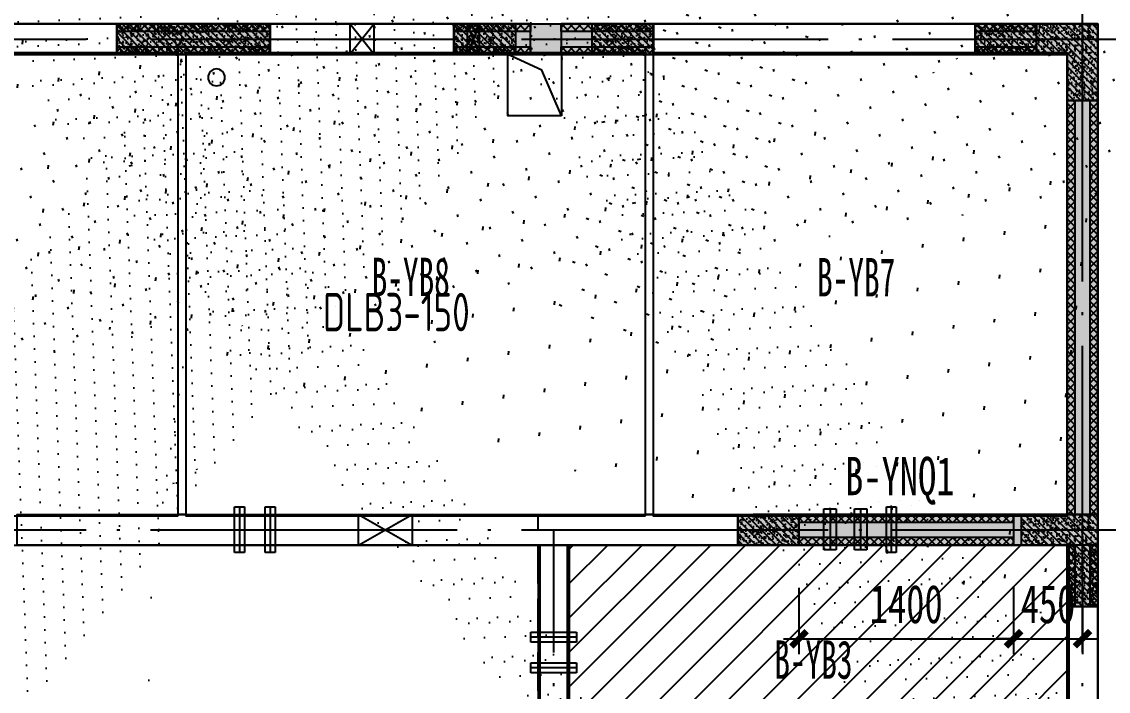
# Model space of a CAD drawing. Extents: x -3200781797 to -8106663, y 494714 to 1244925.
# Drawn here: x -8135821 to -8128733, y 773716 to 778082 of the extents above; entities that cross this region are included whole.
import ezdxf
from ezdxf.enums import TextEntityAlignment as Align
from ezdxf.xclip import XClip

# ---------------------------------------------------------------- set-up
doc = ezdxf.new("R2010")
doc.units = 0
doc.header["$LTSCALE"] = 1000
doc.header["$MEASUREMENT"] = 0
doc.header["$XCLIPFRAME"] = 0
for name, pattern in [('125-墙体$0$CENTER2', [1.125, 0.75, -0.125, 0.125, -0.125]), ('125-墙体$0$CONTINOUS', [0]), ('3#-轴线$0$DOTE', [2.42, 2, -0.2, 0.02, -0.2]), ('3#4#5#$0$DASH', [0.35, 0.25, -0.1]), ('3#4#5#模板$0$DASH', [0.35, 0.25, -0.1]), ('DASH', [0.35, 0.25, -0.1])]:
    doc.linetypes.add(name, pattern=pattern)
doc.layers.get('Defpoints').update_dxf_attribs({"color": 30, "linetype": 'DASH'})
for name, color, linetype in [('125-墙体$0$DUCT-排烟中心线', 5, '125-墙体$0$CENTER2'), ('125-墙体$0$DUCT-排烟管', 2, 'Continuous'), ('125-墙体$0$DUCT-送风中心线', 5, '125-墙体$0$CENTER2'), ('125-墙体$0$DUCT-送风管', 4, 'Continuous'), ('125-墙体$0$S-SLAB-HOLE', 5, 'Continuous'), ('125-墙体$0$S-WALL', 40, 'Continuous'), ('125-墙体$0$S-WALL-BEAM', 120, 'Continuous'), ('125-墙体$0$S-WALL-COLU', 252, '125-墙体$0$CONTINOUS'), ('125-墙体$0$S-WALL-COLU-HATC', 16, 'Continuous'), ('125-墙体$0$S-WALL-HATC', 253, 'Continuous'), ('125-墙体$0$提结构条件', 7, 'Continuous'), ('125-墙体$0$暖-首层和标准层暖通套管_TZ$0$H-暖洞-剪力墙', 6, 'Continuous'), ('125-墙体$0$暖-首层和标准层暖通套管_TZ$0$H-暖洞-穿梁', 3, 'Continuous'), ('3#-轴线$0$A-ANNO-DOTE', 10, '3#-轴线$0$DOTE'), ('3#4#5#$0$DIM', 3, 'Continuous'), ('3#4#5#$0$PC-SLAB', 6, '3#4#5#$0$DASH'), ('3#4#5#$0$S-ANNO-TEXT', 7, 'Continuous'), ('3#4#5#$0$S-PC-FQ', 4, 'Continuous'), ('3#4#5#$0$S-PC-FQ-NYQ', 4, 'Continuous'), ('3#4#5#$0$S-PC-FQ-WYQ', 4, 'Continuous'), ('3#4#5#$0$S-PC-SLAB', 6, 'Continuous'), ('3#4#5#$0$S-WALL-HATC', 253, 'Continuous'), ('3#4#5#$0$可计入现浇段', 60, 'Continuous'), ('3#4#5#模板$0$S-SLAB-TEXT', 120, 'Continuous')]:
    doc.layers.add(name, color=color, linetype=linetype)
doc.styles.add('3#4#5#$0$外部参照 1$0$宋体', font='', dxfattribs={"width": 0.8})
doc.styles.add('3#4#5#$0$宋体', font='', dxfattribs={"width": 0.8})
doc.styles.add('3#4#5#$0$楷体', font='', dxfattribs={"width": 0.7})
doc.styles.add('3#4#5#模板$0$TSSD_Rein', font='tssdeng.shx', dxfattribs={"width": 0.7, "bigfont": 'hztxt.shx'})
doc.styles.get('3#4#5#$0$外部参照 1$0$宋体').set_extended_font_data('SimSun')
doc.styles.get('3#4#5#$0$宋体').set_extended_font_data('SimSun')
doc.styles.get('3#4#5#$0$楷体').set_extended_font_data('KaiTi_GB2312')
doc.dimstyles.new('3#4#5#$0$TSSD_100_100', dxfattribs={"dimtxt": 250, "dimasz": 100, "dimexe": 100, "dimexo": 250, "dimgap": 100, "dimtad": 1, "dimdec": 0, "dimzin": 0, "dimdsep": 46, "dimtxsty": '3#4#5#$0$楷体', "dimblk": '3#4#5#$0$_ArchTick', "dimcen": 0, "dimdle": 100, "dimclrt": 7, "dimadec": 0, "dimazin": 0, "dimtfac": 1, "dimtdec": 0, "dimtix": 1, "dimtmove": 2, "dimatfit": 3, "dimfxl": 1, "dimtolj": 1, "dimtzin": 0, "dimarcsym": 0})

# ---------------------------------------------------------------- blocks, each defined once
blk = doc.blocks.new('3#4#5#模板$0$banhou-1')
at = {"layer": '3#4#5#模板$0$S-SLAB-TEXT', "style": '3#4#5#模板$0$TSSD_Rein', "width": 0.7}
blk.add_text('DLB3-150', height=250, dxfattribs=at).set_placement((97606.4, 30506.8), align=Align.BOTTOM_LEFT)
blk = doc.blocks.new('3#4#5#模板$0$A$C4139bdaf')
h = blk.add_hatch()
h.set_pattern_fill('ANSI31', color=251, scale=100)
h.set_pattern_definition([(45, (-7702.69, -122600), (-112.2532, 112.2532), [])])
h.paths.add_polyline_path([(41800, 400), (38550, 400), (38550, 3600), (41800, 3600)])
at = {"linetype": '3#4#5#模板$0$DASH'}
for points in [[(42000, 200), (38350, 200), (38350, 3800), (42000, 3800)], [(41800, 400), (38550, 400), (38550, 3600), (41800, 3600)]]:
    blk.add_lwpolyline(points, close=True, dxfattribs=at)
blk = doc.blocks.new('3#4#5#$0$B-YWQ15')
at = {"layer": '3#4#5#$0$S-PC-FQ-WYQ'}
h = blk.add_hatch(dxfattribs=at)
h.set_pattern_fill('ANSI37', color=256, scale=12, angle=90)
h.set_pattern_definition([(135, (-970766.46, 834939.808), (-26.9407684, -26.9407684), []), (225, (-970766.46, 834939.808), (26.9407684, -26.9407684), [])])
h.paths.add_polyline_path([(-108963.8, 319088.3), (-108913.8, 319088.3), (-108914, 321788.4), (-108964, 321788.4)])
h = blk.add_hatch(dxfattribs=at)
h.set_pattern_fill('ANSI37', color=256, scale=12, angle=90)
h.set_pattern_definition([(135, (-970616.46, 834939.808), (-26.9407684, -26.9407684), []), (225, (-970616.46, 834939.808), (26.9407684, -26.9407684), [])])
h.paths.add_polyline_path([(-108813.8, 319088.3), (-108763.8, 319088.3), (-108764, 321788.4), (-108814, 321788.4)])
for points in [[(-108963.8, 319088.3), (-108913.8, 319088.3), (-108914, 321788.4), (-108964, 321788.4)], [(-108964, 321788.4), (-108764, 321788.4), (-108763.8, 319088.3), (-108963.8, 319088.3)], [(-108813.8, 319088.3), (-108763.8, 319088.3), (-108764, 321788.4), (-108814, 321788.4)]]:
    blk.add_lwpolyline(points, close=True, dxfattribs=at)
blk = doc.blocks.new('3#4#5#$0$B-YWQ7')
at = {"layer": '3#4#5#$0$S-PC-FQ'}
h = blk.add_hatch(dxfattribs=at)
h.set_pattern_fill('HONEY', color=6, scale=100)
h.set_pattern_definition([(0, (-2908947.837, 574047.362), (18.75, 10.8253175), [12.5, -25]), (120, (-2908947.837, 574047.362), (-18.74999996, 10.82531757), [12.5, -25]), (60, (-2908947.837, 574047.362), (4e-08, 21.65063507), [-25, 12.5])])
h.paths.add_polyline_path([(-147955.8, 325388.4), (-147855.8, 325388.4), (-147856, 324388.4), (-147956, 324388.4)])
at = {"layer": '3#4#5#$0$S-PC-FQ-WYQ'}
h = blk.add_hatch(dxfattribs=at)
h.set_pattern_fill('ANSI37', color=256, scale=12, angle=90)
h.set_pattern_definition([(135, (-1009808.17, 839489.796), (-26.9407684, -26.9407684), []), (225, (-1009808.17, 839489.796), (26.9407684, -26.9407684), [])])
h.paths.add_polyline_path([(-148006, 326088.4), (-147956, 326088.4), (-147955.8, 326488.4), (-148005.8, 326488.4)])
h = blk.add_hatch(dxfattribs=at)
h.set_pattern_fill('ANSI37', color=256, scale=12, angle=90)
h.set_pattern_definition([(135, (-1009658.17, 839489.796), (-26.9407684, -26.9407684), []), (225, (-1009658.17, 839489.796), (26.9407684, -26.9407684), [])])
h.paths.add_polyline_path([(-147856, 326088.4), (-147806, 326088.4), (-147805.8, 326488.4), (-147855.8, 326488.4)])
h = blk.add_hatch(dxfattribs=at)
h.set_pattern_fill('ANSI37', color=256, scale=12, angle=90)
h.set_pattern_definition([(135, (-1009808.172, 838539.798), (-26.9407684, -26.9407684), []), (225, (-1009808.172, 838539.798), (26.9407684, -26.9407684), [])])
h.paths.add_polyline_path([(-148005.8, 324388.4), (-147955.8, 324388.4), (-147955.8, 325388.4), (-148005.8, 325388.4)])
h = blk.add_hatch(dxfattribs=at)
h.set_pattern_fill('ANSI37', color=256, scale=12, angle=90)
h.set_pattern_definition([(135, (-1009658.172, 838539.798), (-26.9407684, -26.9407684), []), (225, (-1009658.172, 838539.798), (26.9407684, -26.9407684), [])])
h.paths.add_polyline_path([(-147855.8, 324388.4), (-147805.8, 324388.4), (-147805.8, 325388.4), (-147855.8, 325388.4)])
h = blk.add_hatch(dxfattribs=at)
h.set_pattern_fill('ANSI37', color=256, scale=12, angle=90)
h.set_pattern_definition([(135, (-1009808.04, 836589.806), (-26.9407684, -26.9407684), []), (225, (-1009808.04, 836589.806), (26.9407684, -26.9407684), [])])
h.paths.add_polyline_path([(-148005.9, 322088.4), (-147955.9, 322088.4), (-147955.6, 323688.4), (-148005.6, 323688.4)])
h = blk.add_hatch(dxfattribs=at)
h.set_pattern_fill('ANSI37', color=256, scale=12, angle=90)
h.set_pattern_definition([(135, (-1009658.04, 836589.806), (-26.9407684, -26.9407684), []), (225, (-1009658.04, 836589.806), (26.9407684, -26.9407684), [])])
h.paths.add_polyline_path([(-147855.9, 322088.4), (-147805.9, 322088.4), (-147805.6, 323688.4), (-147855.6, 323688.4)])
at = {"layer": '3#4#5#$0$S-PC-FQ', "color": 6}
blk.add_lwpolyline([(-147955.8, 325388.4), (-147855.8, 325388.4), (-147855.9, 324388.4), (-147955.9, 324388.4)], close=True, dxfattribs=at)
at = {"layer": '3#4#5#$0$S-PC-FQ-WYQ'}
for points in [[(-148006, 326088.4), (-147956, 326088.4), (-147955.8, 326488.4), (-148005.8, 326488.4)], [(-148005.8, 326488.4), (-147805.8, 326488.4), (-147806, 326088.4), (-148006, 326088.4)], [(-147856, 326088.4), (-147806, 326088.4), (-147805.8, 326488.4), (-147855.8, 326488.4)], [(-148006, 326088.4), (-147805.8, 326088.4), (-147805.8, 325388.4), (-148006, 325388.4)], [(-148005.8, 324388.4), (-147955.8, 324388.4), (-147955.8, 325388.4), (-148005.8, 325388.4)], [(-148005.8, 325388.4), (-147805.8, 325388.4), (-147805.8, 324388.4), (-148005.8, 324388.4)], [(-147855.8, 324388.4), (-147805.8, 324388.4), (-147805.8, 325388.4), (-147855.8, 325388.4)], [(-148006, 324388.4), (-147805.8, 324388.4), (-147805.6, 323688.4), (-148005.9, 323688.4)], [(-148005.9, 322088.4), (-147955.9, 322088.4), (-147955.6, 323688.4), (-148005.6, 323688.4)], [(-148005.6, 323688.4), (-147805.6, 323688.4), (-147805.9, 322088.4), (-148005.9, 322088.4)], [(-147855.9, 322088.4), (-147805.9, 322088.4), (-147805.6, 323688.4), (-147855.6, 323688.4)]]:
    blk.add_lwpolyline(points, close=True, dxfattribs=at)
blk = doc.blocks.new('3#4#5#$0$B-YWQ1')
at = {"layer": '3#4#5#$0$S-PC-FQ-WYQ'}
h = blk.add_hatch(dxfattribs=at)
h.set_pattern_fill('ANSI37', color=256, scale=12, angle=180)
h.set_pattern_definition([(225, (-660807.175, -531964.03), (26.9407684, -26.9407684), []), (315, (-660807.175, -531964.03), (26.9407684, 26.9407684), [])])
h.paths.add_polyline_path([(-147205.8, 329838.4), (-147205.8, 329888.4), (-147605.8, 329888.4), (-147605.8, 329838.4)])
h = blk.add_hatch(dxfattribs=at)
h.set_pattern_fill('ANSI37', color=256, scale=12, angle=180)
h.set_pattern_definition([(225, (-658107.177, -531964.03), (26.9407684, -26.9407684), []), (315, (-658107.177, -531964.03), (26.9407684, 26.9407684), [])])
h.paths.add_polyline_path([(-144505.8, 329838.4), (-144505.8, 329888.4), (-145105.8, 329888.4), (-145105.8, 329838.4)])
h = blk.add_hatch(dxfattribs=at)
h.set_pattern_fill('ANSI37', color=256, scale=12, angle=180)
h.set_pattern_definition([(225, (-660807.175, -532114.03), (26.9407684, -26.9407684), []), (315, (-660807.175, -532114.03), (26.9407684, 26.9407684), [])])
h.paths.add_polyline_path([(-147205.8, 329688.4), (-147205.8, 329738.4), (-147605.8, 329738.4), (-147605.8, 329688.4)])
h = blk.add_hatch(dxfattribs=at)
h.set_pattern_fill('ANSI37', color=256, scale=12, angle=180)
h.set_pattern_definition([(225, (-658107.177, -532114.03), (26.9407684, -26.9407684), []), (315, (-658107.177, -532114.03), (26.9407684, 26.9407684), [])])
h.paths.add_polyline_path([(-144505.8, 329688.4), (-144505.8, 329738.4), (-145105.8, 329738.4), (-145105.8, 329688.4)])
for points in [[(-147205.8, 329838.4), (-147205.8, 329888.4), (-147605.8, 329888.4), (-147605.8, 329838.4)], [(-147605.8, 329688.4), (-147605.8, 329888.4), (-147205.8, 329888.4), (-147205.8, 329688.4)], [(-147205.8, 329888.4), (-145105.8, 329888.4), (-145105.8, 329688.4), (-147205.8, 329688.4)], [(-144505.8, 329838.4), (-144505.8, 329888.4), (-145105.8, 329888.4), (-145105.8, 329838.4)], [(-145105.8, 329688.4), (-145105.8, 329888.4), (-144505.8, 329888.4), (-144505.8, 329688.4)], [(-147205.8, 329688.4), (-147205.8, 329738.4), (-147605.8, 329738.4), (-147605.8, 329688.4)], [(-144505.8, 329688.4), (-144505.8, 329738.4), (-145105.8, 329738.4), (-145105.8, 329688.4)]]:
    blk.add_lwpolyline(points, close=True, dxfattribs=at)
blk = doc.blocks.new('3#4#5#$0$B-YWQ2')
at = {"layer": '3#4#5#$0$S-PC-FQ-WYQ'}
h = blk.add_hatch(dxfattribs=at)
h.set_pattern_fill('ANSI37', color=256, scale=12, angle=180)
h.set_pattern_definition([(225, (-657507.18, -531964.03), (26.9407684, -26.9407684), []), (315, (-657507.18, -531964.03), (26.9407684, 26.9407684), [])])
h.paths.add_polyline_path([(-143805.8, 329838.4), (-143805.8, 329888.4), (-144305.8, 329888.4), (-144305.8, 329838.4)])
h = blk.add_hatch(dxfattribs=at)
h.set_pattern_fill('ANSI37', color=256, scale=12, angle=180)
h.set_pattern_definition([(225, (-655807.177, -531964.03), (26.9407684, -26.9407684), []), (315, (-655807.177, -531964.03), (26.9407684, 26.9407684), [])])
h.paths.add_polyline_path([(-141605.8, 329838.4), (-141605.8, 329888.4), (-142605.8, 329888.4), (-142605.8, 329838.4)])
h = blk.add_hatch(dxfattribs=at)
h.set_pattern_fill('ANSI37', color=256, scale=12, angle=180)
h.set_pattern_definition([(225, (-653107.182, -531964.03), (26.9407684, -26.9407684), []), (315, (-653107.182, -531964.03), (26.9407684, 26.9407684), [])])
h.paths.add_polyline_path([(-139605.8, 329838.4), (-139605.8, 329888.4), (-140105.8, 329888.4), (-140105.8, 329838.4)])
h = blk.add_hatch(dxfattribs=at)
h.set_pattern_fill('ANSI37', color=256, scale=12, angle=180)
h.set_pattern_definition([(225, (-657507.18, -532114.03), (26.9407684, -26.9407684), []), (315, (-657507.18, -532114.03), (26.9407684, 26.9407684), [])])
h.paths.add_polyline_path([(-143805.8, 329688.4), (-143805.8, 329738.4), (-144305.8, 329738.4), (-144305.8, 329688.4)])
h = blk.add_hatch(dxfattribs=at)
h.set_pattern_fill('ANSI37', color=256, scale=12, angle=180)
h.set_pattern_definition([(225, (-655807.177, -532114.03), (26.9407684, -26.9407684), []), (315, (-655807.177, -532114.03), (26.9407684, 26.9407684), [])])
h.paths.add_polyline_path([(-141605.8, 329688.4), (-141605.8, 329738.4), (-142605.8, 329738.4), (-142605.8, 329688.4)])
h = blk.add_hatch(dxfattribs=at)
h.set_pattern_fill('ANSI37', color=256, scale=12, angle=180)
h.set_pattern_definition([(225, (-653107.182, -532114.03), (26.9407684, -26.9407684), []), (315, (-653107.182, -532114.03), (26.9407684, 26.9407684), [])])
h.paths.add_polyline_path([(-139605.8, 329688.4), (-139605.8, 329738.4), (-140105.8, 329738.4), (-140105.8, 329688.4)])
for points in [[(-143805.8, 329838.4), (-143805.8, 329888.4), (-144305.8, 329888.4), (-144305.8, 329838.4)], [(-144305.8, 329688.4), (-144305.8, 329888.4), (-143805.8, 329888.4), (-143805.8, 329688.4)], [(-143805.8, 329888.4), (-142605.8, 329888.4), (-142605.8, 329688.4), (-143805.8, 329688.4)], [(-141605.8, 329838.4), (-141605.8, 329888.4), (-142605.8, 329888.4), (-142605.8, 329838.4)], [(-142605.8, 329688.4), (-142605.8, 329888.4), (-141605.8, 329888.4), (-141605.8, 329688.4)], [(-141605.8, 329888.4), (-140105.8, 329888.4), (-140105.8, 329688.4), (-141605.8, 329688.4)], [(-139605.8, 329838.4), (-139605.8, 329888.4), (-140105.8, 329888.4), (-140105.8, 329838.4)], [(-140105.8, 329688.4), (-140105.8, 329888.4), (-139605.8, 329888.4), (-139605.8, 329688.4)], [(-143805.8, 329688.4), (-143805.8, 329738.4), (-144305.8, 329738.4), (-144305.8, 329688.4)], [(-141605.8, 329688.4), (-141605.8, 329738.4), (-142605.8, 329738.4), (-142605.8, 329688.4)], [(-139605.8, 329688.4), (-139605.8, 329738.4), (-140105.8, 329738.4), (-140105.8, 329688.4)]]:
    blk.add_lwpolyline(points, close=True, dxfattribs=at)
blk = doc.blocks.new('3#4#5#$0$_ArchTick')
at = {"color": 0, "linetype": 'ByBlock', "const_width": 0.4}
blk.add_lwpolyline([(-0.5, -0.5), (0.5, 0.5)], dxfattribs=at)
blk = doc.blocks.new('*D3510')
at = {"layer": '3#4#5#$0$DIM', "color": 0, "lineweight": -2, "transparency": 16777216}
for p, q in [((40049.5, -3679.6), (40049.5, -4111.3)), ((41449.5, -3667.7), (41449.5, -4111.3)), ((39949.5, -4011.3), (41549.5, -4011.3))]:
    blk.add_line(p, q, dxfattribs=at)
at = {"layer": 'Defpoints', "color": 0, "transparency": 16777216}
for p in [(40049.5, -3429.6), (41449.5, -3417.7), (41449.5, -4011.3)]:
    blk.add_point(p, dxfattribs=at)
at = {"layer": '3#4#5#$0$DIM', "color": 0, "lineweight": -2, "transparency": 16777216, "xscale": 100, "yscale": 100, "zscale": 100}
for p, rotation in [((40049.5, -4011.3), 180.0001082491602), ((41449.5, -4011.3), 0.0001082491601954462)]:
    blk.add_blockref('3#4#5#$0$_ArchTick', p, dxfattribs=dict(at, rotation=rotation))
at = {"layer": '3#4#5#$0$DIM', "color": 7, "transparency": 16777216, "insert": (40749.5, -3786.3), "char_height": 250, "attachment_point": 5, "rotation": 0.00011, "style": '3#4#5#$0$楷体'}
blk.add_mtext('\\A1;1400', dxfattribs=at)
blk = doc.blocks.new('3#4#5#$0$B-YNQ1')
at = {"layer": '3#4#5#$0$S-PC-FQ-WYQ'}
h = blk.add_hatch(dxfattribs=at)
h.set_pattern_fill('ANSI37', color=256, scale=12, angle=180)
h.set_pattern_definition([(225, (-660607.18, -535164.026), (26.9407684, -26.9407684), []), (315, (-660607.18, -535164.026), (26.9407684, 26.9407684), [])])
h.paths.add_polyline_path([(-146055.7, 326638.4), (-146055.7, 326688.4), (-147455.8, 326688.4), (-147455.8, 326638.4)])
h = blk.add_hatch(dxfattribs=at)
h.set_pattern_fill('ANSI37', color=256, scale=12, angle=180)
h.set_pattern_definition([(225, (-660607.18, -535314.026), (26.9407684, -26.9407684), []), (315, (-660607.18, -535314.026), (26.9407684, 26.9407684), [])])
h.paths.add_polyline_path([(-146055.7, 326488.4), (-146055.7, 326538.4), (-147455.8, 326538.4), (-147455.8, 326488.4)])
for points in [[(-146055.7, 326638.4), (-146055.7, 326688.4), (-147455.8, 326688.4), (-147455.8, 326638.4)], [(-147455.8, 326488.4), (-147455.8, 326688.4), (-146055.7, 326688.4), (-146055.7, 326488.4)], [(-146055.7, 326488.4), (-146055.7, 326538.4), (-147455.8, 326538.4), (-147455.8, 326488.4)]]:
    blk.add_lwpolyline(points, close=True, dxfattribs=at)
blk = doc.blocks.new('*D3517')
at = {"layer": '3#4#5#$0$DIM', "color": 0, "lineweight": -2, "transparency": 16777216}
for p, q in [((41449.5, -3678.8), (41449.5, -4111.3)), ((41899.5, -3679), (41899.5, -4111.3)), ((41449.5, -4011.3), (41349.5, -4011.3)), ((41449.5, -4011.3), (41899.5, -4011.3)), ((41899.5, -4011.3), (41999.5, -4011.3))]:
    blk.add_line(p, q, dxfattribs=at)
at = {"layer": 'Defpoints', "color": 0, "transparency": 16777216}
for p in [(41449.5, -3428.8), (41899.5, -3429), (41899.5, -4011.3)]:
    blk.add_point(p, dxfattribs=at)
at = {"layer": '3#4#5#$0$DIM', "color": 0, "lineweight": -2, "transparency": 16777216, "xscale": 100, "yscale": 100, "zscale": 100}
blk.add_blockref('3#4#5#$0$_ArchTick', (41449.5, -4011.3), dxfattribs=at)
at = {"layer": '3#4#5#$0$DIM', "color": 0, "lineweight": -2, "transparency": 16777216, "xscale": 100, "yscale": 100, "zscale": 100, "rotation": 180}
blk.add_blockref('3#4#5#$0$_ArchTick', (41899.5, -4011.3), dxfattribs=at)
at = {"layer": '3#4#5#$0$DIM', "color": 7, "transparency": 16777216, "insert": (41674.5, -3786.3), "char_height": 250, "attachment_point": 5, "style": '3#4#5#$0$楷体'}
blk.add_mtext('\\A1;450', dxfattribs=at)
blk = doc.blocks.new('3#4#5#$0$ban111')
at = {"layer": '3#4#5#$0$S-WALL-HATC', "ltscale": 100}
h = blk.add_hatch(dxfattribs=at)
h.set_pattern_fill('AR-CONC', color=256, scale=25, angle=-360, style=0)
h.set_pattern_definition([(50, (-2021084971.69, 37341211722.8), (179.3150456502, -15.68803374565), [18.75, -206.25]), (355, (-2021084971.69, 37341211722.8), (-34.68783340325, 188.048033425), [15, -165]), (100.4514, (-2021084956.75, 37341211721.5), (144.6273454285, 172.3598855152), [15.9350475, -175.285528]), (46.1842, (-2021084971.69, 37341211772.8), (266.8102621564, -41.3797535823), [28.125, -309.375]), (96.6356, (-2021084949.45, 37341211769.35), (233.6656763872, 243.5294677251), [23.902572, -262.92825]), (351.1842, (-2021084971.7, 37341211772.8), (233.6654862834, 243.5296502313), [22.5, -247.5]), (21, (-2021084946.69, 37341211760.3), (149.2267630296, -100.65472266633), [18.75, -206.25]), (326, (-2021084946.69, 37341211760.3), (60.8288329804, 181.2875112617), [15, -165]), (71.4514, (-2021084934.25, 37341211751.92), (210.0556571454, 80.6326241775), [15.9350475, -175.285528]), (37.5, (-2021084971.69, 37341211722.8), (3.03996382932, 83.22346345783), [0, -163, 0, -167.5, 0, -165.625]), (7.5, (-2021084971.69, 37341211722.8), (65.76738436054, 98.6029279706), [0, -95.5, 0, -159.25, 0, -63.125]), (327.5, (-2021085027.44, 37341211722.8), (133.4556090431, -5.6387179336), [0, -62.5, 0, -195, 0, -258.75]), (317.5, (-2021085052.44, 37341211722.8), (145.7965423356, 25.02624558308), [0, -81.25, 0, -129.5, 0, -183.75])])
h.paths.add_polyline_path([(-229032, 409975), (-228982, 409975), (-228982, 412975), (-229032, 412975)])
h = blk.add_hatch(dxfattribs=at)
h.set_pattern_fill('AR-CONC', color=256, scale=25, angle=-360, style=0)
h.set_pattern_definition([(50, (-2021081921.69, 37341211722.8), (179.3150456502, -15.68803374565), [18.75, -206.25]), (355, (-2021081921.69, 37341211722.8), (-34.68783340325, 188.048033425), [15, -165]), (100.4514, (-2021081906.75, 37341211721.5), (144.6273454285, 172.3598855152), [15.9350475, -175.285528]), (46.1842, (-2021081921.69, 37341211772.8), (266.8102621564, -41.3797535823), [28.125, -309.375]), (96.6356, (-2021081899.45, 37341211769.35), (233.6656763872, 243.5294677251), [23.902572, -262.92825]), (351.1842, (-2021081921.7, 37341211772.8), (233.6654862834, 243.5296502313), [22.5, -247.5]), (21, (-2021081896.69, 37341211760.3), (149.2267630296, -100.65472266633), [18.75, -206.25]), (326, (-2021081896.69, 37341211760.3), (60.8288329804, 181.2875112617), [15, -165]), (71.4514, (-2021081884.25, 37341211751.92), (210.0556571454, 80.6326241775), [15.9350475, -175.285528]), (37.5, (-2021081921.69, 37341211722.8), (3.03996382932, 83.22346345783), [0, -163, 0, -167.5, 0, -165.625]), (7.5, (-2021081921.69, 37341211722.8), (65.76738436054, 98.6029279706), [0, -95.5, 0, -159.25, 0, -63.125]), (327.5, (-2021081977.44, 37341211722.8), (133.4556090431, -5.6387179336), [0, -62.5, 0, -195, 0, -258.75]), (317.5, (-2021082002.44, 37341211722.8), (145.7965423356, 25.02624558308), [0, -81.25, 0, -129.5, 0, -183.75])])
h.paths.add_polyline_path([(-225982, 409975), (-225932, 409975), (-225932, 412975), (-225982, 412975)])
at = {"layer": '3#4#5#$0$S-PC-SLAB'}
for points in [[(-231732, 409965), (-231732, 412985), (-229032, 412985), (-229032, 409965)], [(-228982, 409965), (-228982, 412985), (-225982, 412985), (-225982, 409965)], [(-225932, 409965), (-225932, 412985), (-223232, 412985), (-223232, 409965)], [(-228292, 407375), (-222672, 407375), (-222672, 409775), (-228292, 409775)]]:
    blk.add_lwpolyline(points, close=True, dxfattribs=at)
blk.add_lwpolyline([(-231742, 408375), (-228481.8, 408375), (-228471.8, 408375), (-228471.8, 407975.9), (-228471.8, 407975.9), (-228471.8, 409775), (-231742, 409775), (-231742, 408375)], dxfattribs=at)
at = {"layer": '3#4#5#$0$S-WALL-HATC', "ltscale": 100}
for points in [[(-229032, 409975), (-228982, 409975), (-228982, 412975), (-229032, 412975)], [(-225982, 409975), (-225932, 409975), (-225932, 412975), (-225982, 412975)]]:
    blk.add_lwpolyline(points, close=True, dxfattribs=at)
blk = doc.blocks.new('3#4#5#$0$5#')
at = {"layer": '3#4#5#$0$S-ANNO-TEXT', "xscale": -1}
blk.add_blockref('3#4#5#$0$ban111', (-43035.7, -247400), dxfattribs=at)
at = {"layer": '3#4#5#$0$PC-SLAB', "linetype": 'ByBlock', "style": '3#4#5#$0$外部参照 1$0$宋体', "width": 0.6}
for s, p in [('B-YB8', (184414.3, 164121.6)), ('B-YB7', (187319.6, 164121.6)), ('B-YB3', (187041, 161625.7))]:
    blk.add_text(s, height=250, dxfattribs=at).set_placement(p, align=Align.MIDDLE)
blk = doc.blocks.new('125-墙体$0$retert')
at = {"layer": '125-墙体$0$暖-首层和标准层暖通套管_TZ$0$H-暖洞-剪力墙'}
for p, q in [((55012.6, 61028.7), (54812.7, 61187.7)), ((54812.7, 61028.7), (55012.6, 61187.7))]:
    blk.add_line(p, q, dxfattribs=at)
blk.add_lwpolyline([(55012.6, 61028.7), (55012.6, 61187.7), (54812.7, 61187.7), (54812.7, 61028.7)], close=True, dxfattribs=at)
blk = doc.blocks.new('125-墙体$0$ewrewr')
at = {"layer": '125-墙体$0$暖-首层和标准层暖通套管_TZ$0$H-暖洞-穿梁', "color": 2}
for p, q in [((54898, 62306.1), (54818, 62106.1)), ((54898, 62106.1), (54818, 62306.1))]:
    blk.add_line(p, q, dxfattribs=at)
blk.add_lwpolyline([(54898, 62306.1), (54818, 62306.1), (54818, 62106.1), (54898, 62106.1)], close=True, dxfattribs=at)
blk = doc.blocks.new('125-墙体$0$she')
at = {"layer": '125-墙体$0$DUCT-排烟中心线'}
for p, q in [((1247.7, -3050.7), (1247.7, -3349.3)), ((5300, -3050.7), (5300, -3349.3)), ((5500, -3050.7), (5500, -3349.3)), ((3300.7, -3900), (3599.3, -3900)), ((3300.7, -4100), (3599.3, -4100))]:
    blk.add_line(p, q, dxfattribs=at)
at = {"layer": '125-墙体$0$DUCT-排烟管'}
for p, q in [((1215.2, -3050.7), (1215.2, -3349.3)), ((1280.2, -3050.7), (1215.2, -3050.7)), ((1280.2, -3349.3), (1280.2, -3050.7)), ((5267.5, -3050.7), (5267.5, -3349.3)), ((5332.5, -3050.7), (5267.5, -3050.7)), ((5332.5, -3349.3), (5332.5, -3050.7)), ((5467.5, -3050.7), (5467.5, -3349.3)), ((5532.5, -3050.7), (5467.5, -3050.7)), ((5532.5, -3349.3), (5532.5, -3050.7)), ((1215.2, -3349.3), (1280.2, -3349.3)), ((5267.5, -3349.3), (5332.5, -3349.3)), ((5467.5, -3349.3), (5532.5, -3349.3)), ((3599.3, -3867.5), (3300.7, -3867.5)), ((3300.7, -3867.5), (3300.7, -3932.5)), ((3599.3, -3932.5), (3599.3, -3867.5)), ((3300.7, -3932.5), (3599.3, -3932.5)), ((3599.3, -4067.5), (3300.7, -4067.5)), ((3300.7, -4067.5), (3300.7, -4132.5)), ((3599.3, -4132.5), (3599.3, -4067.5)), ((3300.7, -4132.5), (3599.3, -4132.5))]:
    blk.add_line(p, q, dxfattribs=at)
at = {"layer": '125-墙体$0$DUCT-送风中心线'}
for p, q in [((1447.7, -3063.7), (1447.7, -3331)), ((1647.7, -3063.7), (1647.7, -3331))]:
    blk.add_line(p, q, dxfattribs=at)
at = {"layer": '125-墙体$0$DUCT-送风管'}
for p, q in [((1407.7, -3063.7), (1407.7, -3331)), ((1487.7, -3063.7), (1407.7, -3063.7)), ((1487.7, -3331), (1487.7, -3063.7)), ((1407.7, -3331), (1487.7, -3331))]:
    blk.add_line(p, q, dxfattribs=at)
at = {"layer": '125-墙体$0$提结构条件', "color": 3}
for p, q in [((1607.7, -3063.7), (1607.7, -3331)), ((1687.7, -3063.7), (1607.7, -3063.7)), ((1687.7, -3331), (1687.7, -3063.7)), ((1607.7, -3331), (1687.7, -3331))]:
    blk.add_line(p, q, dxfattribs=at)
at = {"layer": '125-墙体$0$暖-首层和标准层暖通套管_TZ$0$H-暖洞-穿梁', "color": 6}
for p, q in [((4723.8, -3100), (4373.8, -3300)), ((4723.8, -3300), (4373.8, -3100))]:
    blk.add_line(p, q, dxfattribs=at)
blk.add_lwpolyline([(4723.8, -3100), (4373.8, -3100), (4373.8, -3300), (4723.8, -3300)], close=True, dxfattribs=at)
at = {"layer": '125-墙体$0$提结构条件', "xscale": -1}
blk.add_blockref('125-墙体$0$ewrewr', (58833, -62206.1), dxfattribs=at)
at = {"layer": '125-墙体$0$提结构条件', "xscale": -1, "rotation": 270}
blk.add_blockref('125-墙体$0$retert', (-56408.2, -54912.7), dxfattribs=at)
blk = doc.blocks.new('125-墙体')
at = {"layer": '125-墙体$0$S-WALL-COLU-HATC'}
h = blk.add_hatch(dxfattribs=at)
h.set_pattern_fill('AR-CONC', color=256, scale=10)
h.set_pattern_definition([(50, (15637.05, -240595.61), (71.726018, -6.275213), [7.5, -82.5]), (355, (15637.05, -240595.61), (-13.875133, 75.219213), [6, -66]), (100.4514, (15643.03, -240596.135), (57.850938, 68.943954), [6.37402, -70.114211]), (46.1842, (15637.05, -240575.61), (106.724105, -16.5519), [11.25, -123.75]), (96.6356, (15645.95, -240576.99), (93.46627, 97.411787), [9.56103, -105.1713]), (351.1842, (15637.05, -240575.61), (93.466195, 97.41186), [9, -99]), (21, (15647.05, -240580.61), (59.690705, -40.261889), [7.5, -82.5]), (326, (15647.05, -240580.61), (24.331533, 72.515005), [6, -66]), (71.4514, (15652.03, -240583.97), (84.022263, 32.25305), [6.37402, -70.114211]), (37.5, (15637.052, -240595.612), (1.2159855, 33.2893854), [0, -65.2, 0, -67, 0, -66.25]), (7.5, (15637.052, -240595.612), (26.306954, 39.441171), [0, -38.2, 0, -63.7, 0, -25.25]), (327.5, (15614.752, -240595.612), (53.3822436, -2.2554872), [0, -25, 0, -78, 0, -103.5]), (317.5, (15604.752, -240595.612), (58.318617, 10.010498), [0, -32.5, 0, -51.8, 0, -73.5])])
h.paths.add_polyline_path([(100, -100), (100, -400), (-100, -400), (-100, 100), (700, 100), (700, -100)])
h = blk.add_hatch(dxfattribs=at)
h.set_pattern_fill('ANSI31', color=256, scale=250, style=0)
h.set_pattern_definition([(45, (15637.052, -240595.612), (-22.097087, 22.097087), [])])
h.paths.add_polyline_path([(100, -100), (100, -400), (-100, -400), (-100, 100), (700, 100), (700, -100)])
h = blk.add_hatch(dxfattribs=at)
h.set_pattern_fill('AR-CONC', color=256, scale=10)
h.set_pattern_definition([(50, (12290.73, -241007.814), (71.726018, -6.275213), [7.5, -82.5]), (355, (12290.73, -241007.814), (-13.875133, 75.219213), [6, -66]), (100.4514, (12296.705, -241008.34), (57.850938, 68.943954), [6.37402, -70.114211]), (46.1842, (12290.73, -240987.81), (106.724105, -16.5519), [11.25, -123.75]), (96.6356, (12299.62, -240989.19), (93.46627, 97.411787), [9.56103, -105.1713]), (351.1842, (12290.73, -240987.81), (93.466195, 97.41186), [9, -99]), (21, (12300.73, -240992.814), (59.690705, -40.261889), [7.5, -82.5]), (326, (12300.73, -240992.814), (24.331533, 72.515005), [6, -66]), (71.4514, (12305.7, -240996.17), (84.022263, 32.25305), [6.37402, -70.114211]), (37.5, (12290.728, -241007.814), (1.2159855, 33.2893854), [0, -65.2, 0, -67, 0, -66.25]), (7.5, (12290.728, -241007.814), (26.306954, 39.441171), [0, -38.2, 0, -63.7, 0, -25.25]), (327.5, (12268.428, -241007.814), (53.3822436, -2.2554872), [0, -25, 0, -78, 0, -103.5]), (317.5, (12258.43, -241007.814), (58.318617, 10.010498), [0, -32.5, 0, -51.8, 0, -73.5])])
h.paths.add_polyline_path([(3200, -100), (3200, 100), (2800, 100), (2800, -100)])
h = blk.add_hatch(dxfattribs=at)
h.set_pattern_fill('ANSI31', color=256, scale=250, style=0)
h.set_pattern_definition([(45, (12290.728, -241007.814), (-22.097087, 22.097087), [])])
h.paths.add_polyline_path([(3200, 100), (2800, 100), (2800, -100), (3200, -100)])
h = blk.add_hatch(dxfattribs=at)
h.set_pattern_fill('AR-CONC', color=256, scale=10)
h.set_pattern_definition([(50, (13190.73, -241007.815), (71.726018, -6.275213), [7.5, -82.5]), (355, (13190.73, -241007.815), (-13.875133, 75.219213), [6, -66]), (100.4514, (13196.705, -241008.34), (57.850938, 68.943954), [6.37402, -70.114211]), (46.1842, (13190.73, -240987.815), (106.724105, -16.5519), [11.25, -123.75]), (96.6356, (13199.62, -240989.19), (93.46627, 97.411787), [9.56103, -105.1713]), (351.1842, (13190.73, -240987.82), (93.466195, 97.41186), [9, -99]), (21, (13200.73, -240992.815), (59.690705, -40.261889), [7.5, -82.5]), (326, (13200.73, -240992.815), (24.331533, 72.515005), [6, -66]), (71.4514, (13205.7, -240996.17), (84.022263, 32.25305), [6.37402, -70.114211]), (37.5, (13190.728, -241007.815), (1.2159855, 33.2893854), [0, -65.2, 0, -67, 0, -66.25]), (7.5, (13190.73, -241007.815), (26.306954, 39.441171), [0, -38.2, 0, -63.7, 0, -25.25]), (327.5, (13168.428, -241007.815), (53.3822436, -2.2554872), [0, -25, 0, -78, 0, -103.5]), (317.5, (13158.43, -241007.815), (58.318617, 10.010498), [0, -32.5, 0, -51.8, 0, -73.5])])
h.paths.add_polyline_path([(4100, -100), (4100, 100), (3700, 100), (3700, -100)])
h = blk.add_hatch(dxfattribs=at)
h.set_pattern_fill('ANSI31', color=256, scale=250, style=0)
h.set_pattern_definition([(45, (13190.728, -241007.815), (-22.097087, 22.097087), [])])
h.paths.add_polyline_path([(4100, 100), (3700, 100), (3700, -100), (4100, -100)])
h = blk.add_hatch(dxfattribs=at)
h.set_pattern_fill('AR-CONC', color=256, scale=10)
h.set_pattern_definition([(50, (14790.73, -241007.815), (71.726018, -6.275213), [7.5, -82.5]), (355, (14790.73, -241007.815), (-13.875133, 75.219213), [6, -66]), (100.4514, (14796.705, -241008.34), (57.850938, 68.943954), [6.37402, -70.114211]), (46.1842, (14790.73, -240987.815), (106.724105, -16.5519), [11.25, -123.75]), (96.6356, (14799.62, -240989.19), (93.46627, 97.411787), [9.56103, -105.1713]), (351.1842, (14790.73, -240987.81), (93.466195, 97.41186), [9, -99]), (21, (14800.73, -240992.815), (59.690705, -40.261889), [7.5, -82.5]), (326, (14800.73, -240992.815), (24.331533, 72.515005), [6, -66]), (71.4514, (14805.7, -240996.17), (84.022263, 32.25305), [6.37402, -70.114211]), (37.5, (14790.728, -241007.815), (1.2159855, 33.2893854), [0, -65.2, 0, -67, 0, -66.25]), (7.5, (14790.728, -241007.815), (26.306954, 39.441171), [0, -38.2, 0, -63.7, 0, -25.25]), (327.5, (14768.428, -241007.815), (53.3822436, -2.2554872), [0, -25, 0, -78, 0, -103.5]), (317.5, (14758.43, -241007.815), (58.318617, 10.010498), [0, -32.5, 0, -51.8, 0, -73.5])])
h.paths.add_polyline_path([(6300, -100), (6300, 100), (5300, 100), (5300, -100)])
h = blk.add_hatch(dxfattribs=at)
h.set_pattern_fill('ANSI31', color=256, scale=250, style=0)
h.set_pattern_definition([(45, (14790.728, -241007.815), (-22.097087, 22.097087), [])])
h.paths.add_polyline_path([(6300, -100), (6300, 100), (5300, 100), (5300, -100)])
h = blk.add_hatch(dxfattribs=at)
h.set_pattern_fill('AR-CONC', color=256, scale=10)
h.set_pattern_definition([(50, (15637.05, -243795.61), (71.726018, -6.275213), [7.5, -82.5]), (355, (15637.05, -243795.61), (-13.875133, 75.219213), [6, -66]), (100.4514, (15643.03, -243796.135), (57.850938, 68.943954), [6.37402, -70.114211]), (46.1842, (15637.05, -243775.61), (106.724105, -16.5519), [11.25, -123.75]), (96.6356, (15645.95, -243776.99), (93.46627, 97.411787), [9.56103, -105.1713]), (351.1842, (15637.05, -243775.61), (93.466195, 97.41186), [9, -99]), (21, (15647.05, -243780.61), (59.690705, -40.261889), [7.5, -82.5]), (326, (15647.05, -243780.61), (24.331533, 72.515005), [6, -66]), (71.4514, (15652.03, -243783.97), (84.022263, 32.25305), [6.37402, -70.114211]), (37.5, (15637.052, -243795.612), (1.2159855, 33.2893854), [0, -65.2, 0, -67, 0, -66.25]), (7.5, (15637.052, -243795.612), (26.306954, 39.441171), [0, -38.2, 0, -63.7, 0, -25.25]), (327.5, (15614.752, -243795.612), (53.3822436, -2.2554872), [0, -25, 0, -78, 0, -103.5]), (317.5, (15604.752, -243795.612), (58.318617, 10.010498), [0, -32.5, 0, -51.8, 0, -73.5])])
h.paths.add_polyline_path([(100, -3300), (100, -3700), (-100, -3700), (-100, -3100), (400, -3100), (400, -3300)])
h = blk.add_hatch(dxfattribs=at)
h.set_pattern_fill('ANSI31', color=256, scale=250, style=0)
h.set_pattern_definition([(45, (15637.052, -243795.612), (-22.097087, 22.097087), [])])
h.paths.add_polyline_path([(100, -3300), (100, -3700), (-100, -3700), (-100, -3100), (400, -3100), (400, -3300)])
h = blk.add_hatch(dxfattribs=at)
h.set_pattern_fill('AR-CONC', color=256, scale=10)
h.set_pattern_definition([(50, (11340.73, -244207.815), (71.726018, -6.275213), [7.5, -82.5]), (355, (11340.73, -244207.815), (-13.875133, 75.219213), [6, -66]), (100.4514, (11346.705, -244208.34), (57.850938, 68.943954), [6.37402, -70.114211]), (46.1842, (11340.73, -244187.815), (106.724105, -16.5519), [11.25, -123.75]), (96.6356, (11349.62, -244189.19), (93.46627, 97.411787), [9.56103, -105.1713]), (351.1842, (11340.73, -244187.82), (93.466195, 97.41186), [9, -99]), (21, (11350.73, -244192.815), (59.690705, -40.261889), [7.5, -82.5]), (326, (11350.73, -244192.815), (24.331533, 72.515005), [6, -66]), (71.4514, (11355.7, -244196.17), (84.022263, 32.25305), [6.37402, -70.114211]), (37.5, (11340.728, -244207.815), (1.2159855, 33.2893854), [0, -65.2, 0, -67, 0, -66.25]), (7.5, (11340.73, -244207.815), (26.306954, 39.441171), [0, -38.2, 0, -63.7, 0, -25.25]), (327.5, (11318.428, -244207.815), (53.3822436, -2.2554872), [0, -25, 0, -78, 0, -103.5]), (317.5, (11308.43, -244207.815), (58.318617, 10.010498), [0, -32.5, 0, -51.8, 0, -73.5])])
h.paths.add_polyline_path([(2250, -3300), (2250, -3100), (1850, -3100), (1850, -3300)])
h = blk.add_hatch(dxfattribs=at)
h.set_pattern_fill('ANSI31', color=256, scale=250, style=0)
h.set_pattern_definition([(45, (11340.728, -244207.815), (-22.097087, 22.097087), [])])
h.paths.add_polyline_path([(2250, -3100), (1850, -3100), (1850, -3300), (2250, -3300)])
at = {"layer": '125-墙体$0$S-WALL-HATC'}
for points in [[(100, -100), (-100, 100), (-100, -3200), (33.3, -3200), (100, -3100)], [(700, 100), (-100, 100), (100, -100), (700, -100)], [(3350, -100), (3350, 100), (2800, 100), (2800, -100)], [(4100, -100), (4100, 100), (3350, 100), (3350, -100)], [(6300, 100), (5300, 100), (5300, -100), (6300, -100)], [(33.3, -3200), (100, -3300), (2250, -3300), (2250, -3100), (100, -3100)], [(33.3, -3200), (-100, -3200), (-100, -3700), (100, -3700), (100, -3300)]]:
    blk.add_hatch(color=256, dxfattribs=at).paths.add_polyline_path(points)
at = {"layer": '125-墙体$0$S-SLAB-HOLE'}
blk.add_lwpolyline([(3400, -500), (3750, -500), (3750, -100), (3400, -100)], close=True, dxfattribs=at)
blk.add_lwpolyline([(3400, -500), (3527.1, -203.3), (3750, -100)], dxfattribs=at)
blk.add_circle((5650, -250), 55, dxfattribs=at)
at = {"layer": '125-墙体$0$S-WALL'}
for p, q in [((-100, 100), (-100, -3200)), ((700, 100), (-100, 100)), ((700, -100), (700, 100)), ((3350, 100), (2800, 100)), ((2800, -100), (2800, 100)), ((2800, 100), (2800, -100)), ((4100, 100), (3350, 100)), ((4100, 100), (4100, -100)), ((6300, 100), (5300, 100)), ((5300, -100), (5300, 100)), ((6300, -100), (6300, 100)), ((100, -100), (100, -3100)), ((700, -100), (100, -100)), ((3350, -100), (2800, -100)), ((4100, -100), (3350, -100)), ((6300, -100), (5300, -100)), ((100, -3100), (2150, -3100)), ((2250, -3100), (2150, -3100)), ((2250, -3300), (2250, -3100)), ((-100, -3200), (-100, -3700)), ((100, -3300), (100, -3700)), ((100, -3300), (2150, -3300)), ((2150, -3300), (2250, -3300)), ((-100, -3700), (100, -3700))]:
    blk.add_line(p, q, dxfattribs=at)
at = {"layer": '125-墙体$0$S-WALL-BEAM'}
for points in [[(700, 100), (700, -100), (2800, -100), (2800, 100)], [(4100, 100), (4100, -100), (5300, -100), (5300, 100)], [(6300, 100), (6300, -100), (7800, -100), (7800, 100)], [(2250, -3100), (2250, -3300), (6950, -3300), (6950, -3100)], [(3550, -3300), (3350, -3300), (3350, -7800), (3550, -7800)], [(100, -3700), (-100, -3700), (-100, -6100), (100, -6100)]]:
    blk.add_lwpolyline(points, close=True, dxfattribs=at)
at = {"layer": '125-墙体$0$S-WALL-COLU', "linetype": 'ByBlock'}
for points in [[(100, -100), (100, -400), (-100, -400), (-100, 100), (700, 100), (700, -100), (100, -100)], [(100, -3300), (100, -3700), (-100, -3700), (-100, -3100), (400, -3100), (400, -3300), (100, -3300)]]:
    blk.add_lwpolyline(points, dxfattribs=at)
at = {"layer": '125-墙体$0$S-WALL-COLU', "lineweight": -2}
for points in [[(3200, -100), (3200, 100), (2800, 100), (2800, -100)], [(4100, -100), (4100, 100), (3700, 100), (3700, -100)], [(6300, -100), (6300, 100), (5300, 100), (5300, -100)], [(2250, -3300), (2250, -3100), (1850, -3100), (1850, -3300)]]:
    blk.add_lwpolyline(points, close=True, dxfattribs=at)
blk.add_blockref('125-墙体$0$she', (0, 0))
blk = doc.blocks.new('3#-轴线')
at = {"layer": '3#-轴线$0$A-ANNO-DOTE'}
for points in [[(41800, -16100), (41800, 5500)], [(-3000, 0), (44800, 0)], [(-3000, -3200), (44800, -3200)], [(38350, -16100), (38350, -3200)]]:
    blk.add_lwpolyline(points, dxfattribs=at)
blk = doc.blocks.new('3#4#5#$0$A$C53EF3948')
at = {"layer": '3#4#5#$0$可计入现浇段'}
for points in [[(41799.5, -500), (41799.5, -200), (41599.2, -200), (41599.2, 0), (41799.5, 0), (41799.5, 0), (41999.5, 0), (41999.5, -500), (41799.5, -500)], [(38299.3, 0), (38299.3, 0), (38299.3, 0), (38499.3, 0), (38499.3, 0), (38499.3, 0), (38499.3, -200), (38299.3, -200), (38299.3, 0)]]:
    blk.add_lwpolyline(points, dxfattribs=at)
at = {"layer": '3#4#5#$0$S-PC-FQ-WYQ', "xscale": -1}
for name, p in [('3#4#5#$0$B-YWQ2', (-106006.5, -329888.4)), ('3#4#5#$0$B-YWQ1', (-106006.5, -329888.4)), ('3#4#5#$0$B-YWQ15', (-66964.5, -322288.5)), ('3#4#5#$0$B-YWQ7', (-106006.2, -329888.5))]:
    blk.add_blockref(name, p, dxfattribs=at)
at = {"layer": '3#4#5#$0$S-PC-FQ-WYQ', "rotation": 0.0001082504951264461}
blk.add_blockref('3#4#5#$0$B-YNQ1', (187505.9, -329888), dxfattribs=at)
at = {"layer": '3#4#5#$0$S-PC-FQ-NYQ', "style": '3#4#5#$0$宋体', "width": 0.7}
blk.add_text('B-YNQ1', height=250, rotation=0.00011, dxfattribs=at).set_placement((40350.5, -2949.9, 0), align=Align.MIDDLE_LEFT)
at = {"layer": '3#4#5#$0$DIM'}
dim = blk.add_linear_dim(base=(41449.5, -4011.3), p1=(40049.5, -3429.6), p2=(41449.5, -3417.7), angle=0.00011, dimstyle='3#4#5#$0$TSSD_100_100', dxfattribs=at)
dim.commit()
dim.dimension.update_dxf_attribs({"geometry": '*D3510', "text_midpoint": (40749.5, -3786.3)})
dim = blk.add_linear_dim(base=(41899.5, -4011.3), p1=(41449.5, -3428.8), p2=(41899.5, -3429), dimstyle='3#4#5#$0$TSSD_100_100', dxfattribs=at)
dim.commit()
dim.dimension.update_dxf_attribs({"geometry": '*D3517', "text_midpoint": (41674.5, -3786.3)})

msp = doc.modelspace()

# ---------------------------------------------------------------- block references
msp.add_blockref('3#-轴线', (-8170700.4, 777969.5))
at = {"xscale": -1, "rotation": 3.622788229407092e-06}
msp.add_blockref('125-墙体', (-8128900.4, 777969.5), dxfattribs=at)
at = {"layer": '3#4#5#$0$S-ANNO-TEXT'}
msp.add_blockref('3#4#5#$0$A$C53EF3948', (-8170800.4, 778069.7), dxfattribs=at)
at = {"layer": '3#4#5#$0$S-PC-SLAB'}
msp.add_blockref('3#4#5#$0$5#', (-8317697.2, 612294.7), dxfattribs=at)
at = {"layer": '3#4#5#模板$0$S-SLAB-TEXT'}
ref = msp.add_blockref('3#4#5#模板$0$banhou-1', (-8231461.4, 745482), dxfattribs=at)
XClip(ref).set_block_clipping_path([(81660.923798101, 21287.4730024564), (102660.923798101, 35476.8525522163)])
msp.add_blockref('3#4#5#模板$0$A$C4139bdaf', (-8170800.7, 771069.6), dxfattribs=at)

doc.saveas('drawing.dxf')
